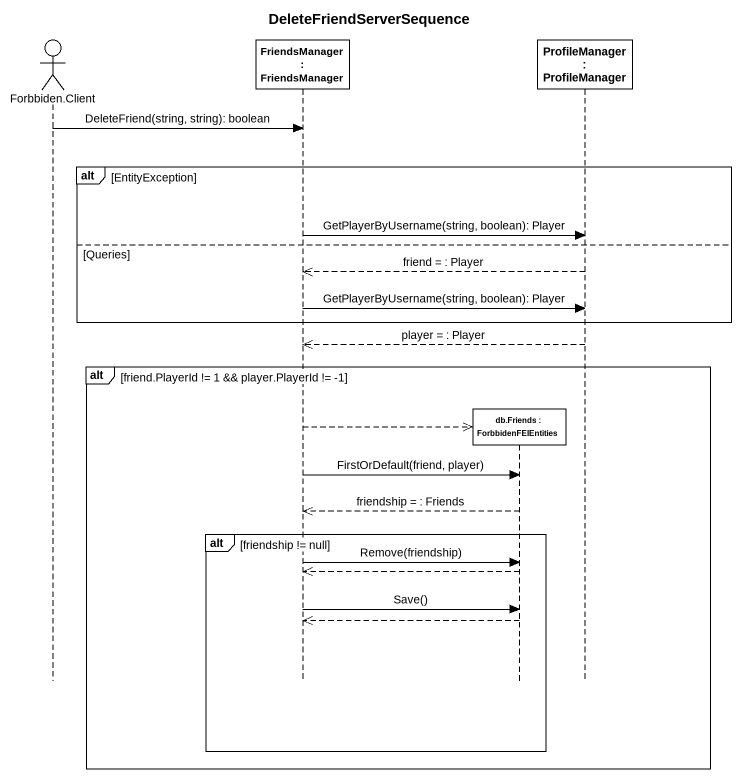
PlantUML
@startuml
title DeleteFriendServerSequence
hide footbox
actor "Forbbiden.Client" as Forbbiden_Client
participant "FriendsManager : FriendsManager" as FriendsManager
participant "db.Friends : ForbbidenFEIEntities" as db_Friends
participant "ProfileManager : ProfileManager" as ProfileManager

Forbbiden_Client -> FriendsManager : DeleteFriend(string, string): boolean
alt EntityException
  FriendsManager -> ProfileManager : GetPlayerByUsername(string, boolean): Player
else Queries
  ProfileManager -->> FriendsManager : friend = : Player
  FriendsManager -> ProfileManager : GetPlayerByUsername(string, boolean): Player
end
ProfileManager -->> FriendsManager : player = : Player
alt friend.PlayerId != 1 && player.PlayerId != -1
  FriendsManager -->> db_Friends **
  FriendsManager -> db_Friends : FirstOrDefault(friend, player)
  db_Friends -->> FriendsManager : friendship = : Friends
  alt friendship != null
    FriendsManager -> db_Friends : Remove(friendship)
    db_Friends -->> FriendsManager
    FriendsManager -> db_Friends : Save()
    db_Friends -->> FriendsManager
  end
end
@enduml
